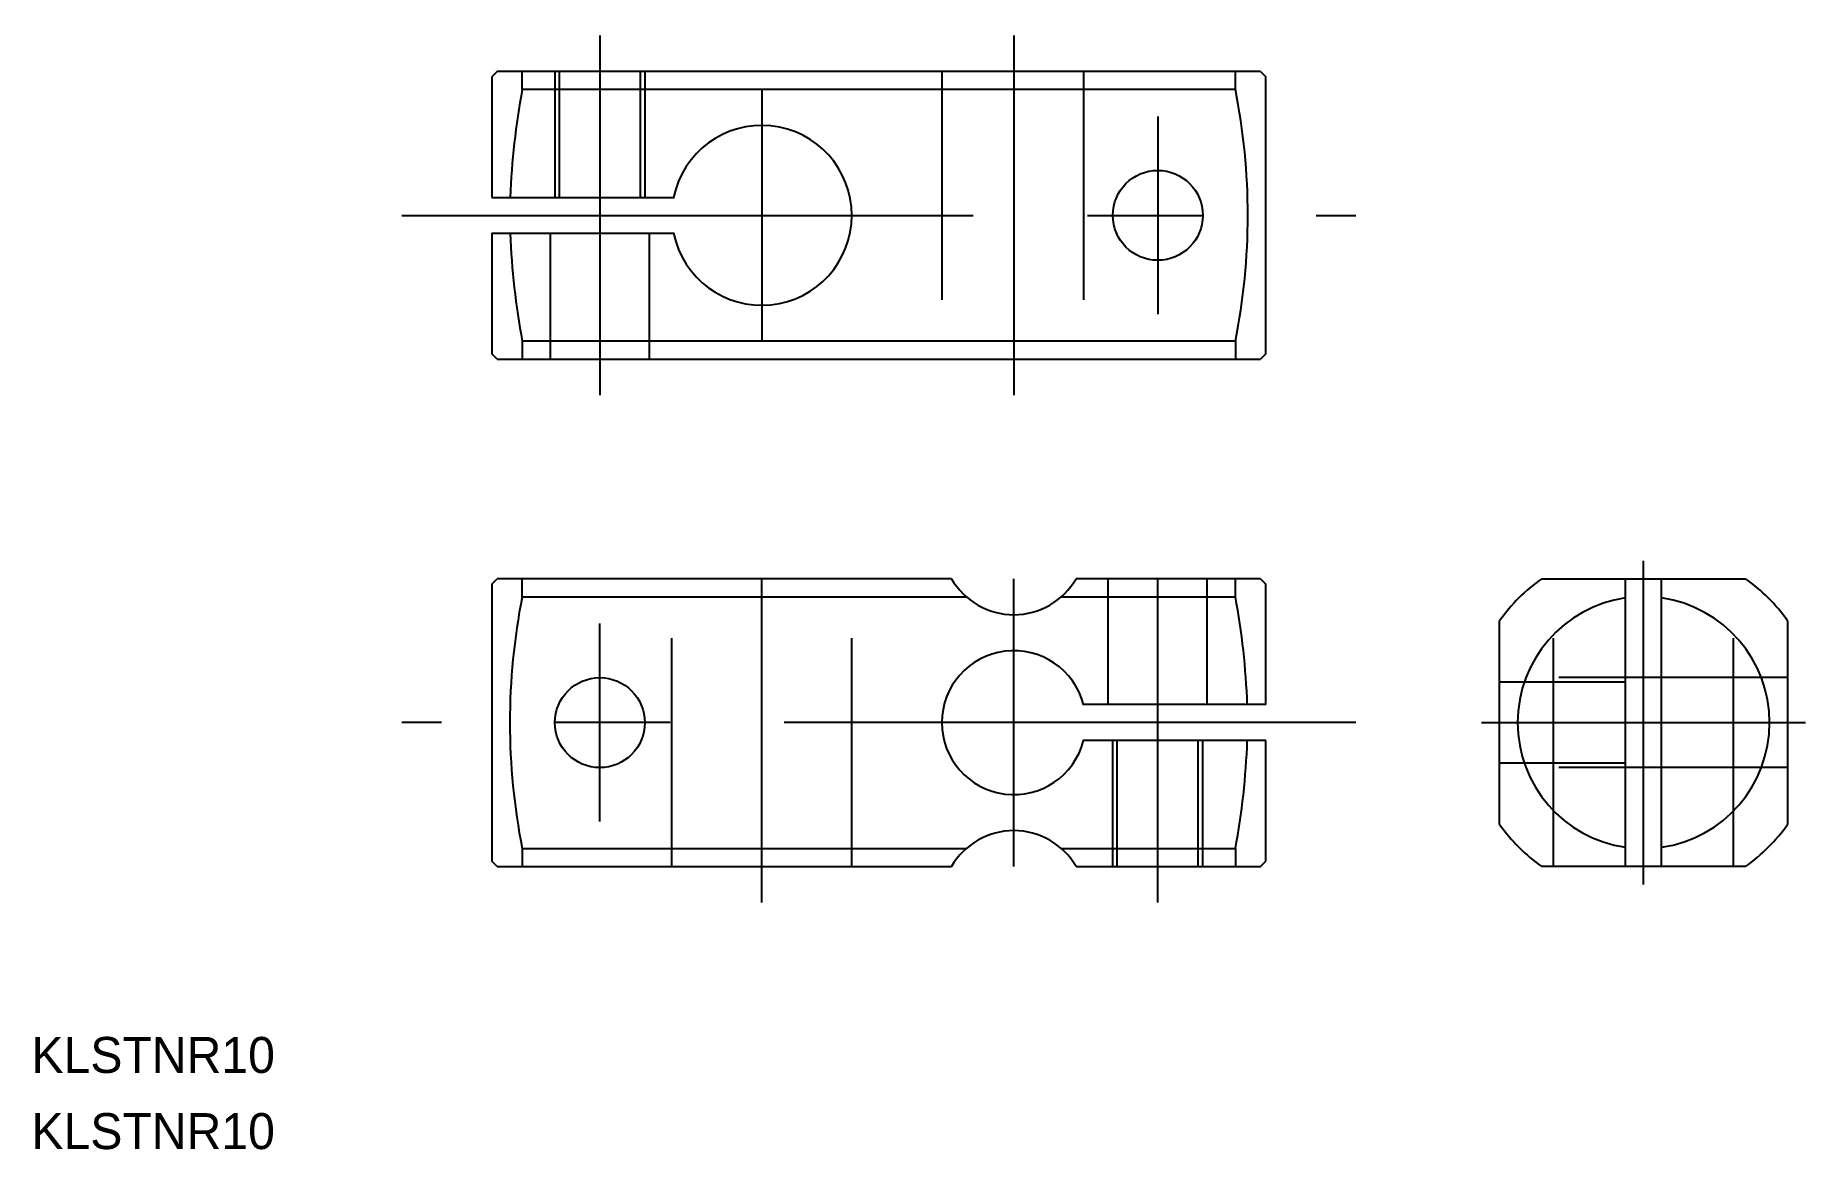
# Model space of a CAD drawing. Extents: x 421.5 to 519.9, y 468.2 to 530.1.
import ezdxf

# ---------------------------------------------------------------- set-up
doc = ezdxf.new("R2010")
doc.units = 0
doc.linetypes.add('CENTER', pattern=[50.8, 31.75, -6.35, 6.35, -6.35])
doc.linetypes.add('DASHED', pattern=[19.05, 12.7, -6.35])
doc.layers.get('0').update_dxf_attribs({"linetype": 'CONTINUOUS'})
doc.layers.add('CENTER', color=1, linetype='CENTER')

msp = doc.modelspace()

# ---------------------------------------------------------------- linework, layer by layer
at = {"color": 7, "linetype": 'CONTINUOUS'}
for p, q in [((447.179, 528.125), (446.879, 527.825)), ((446.879, 527.825), (446.879, 521.125)), ((489.579, 528.125), (447.179, 528.125)), ((448.568, 527.125), (448.568, 528.125)), ((488.191, 527.125), (488.191, 528.125)), ((489.579, 528.125), (489.879, 527.825)), ((489.879, 512.425), (489.879, 527.825)), ((488.191, 527.125), (448.568, 527.125)), ((446.879, 521.125), (457.006, 521.125)), ((446.879, 519.125), (457.006, 519.125)), ((446.879, 519.125), (446.879, 512.425)), ((447.179, 512.125), (446.879, 512.425)), ((448.568, 513.125), (448.568, 512.125)), ((488.191, 513.125), (448.568, 513.125)), ((488.191, 513.125), (488.191, 512.125)), ((489.879, 512.425), (489.579, 512.125)), ((447.179, 512.125), (489.579, 512.125)), ((446.879, 499.632), (447.179, 499.932)), ((446.879, 499.632), (446.879, 484.232)), ((472.415, 499.932), (447.179, 499.932)), ((448.568, 498.932), (448.568, 499.932)), ((489.579, 499.932), (479.343, 499.932)), ((488.191, 498.932), (488.191, 499.932)), ((489.579, 499.932), (489.879, 499.632)), ((489.879, 492.932), (489.879, 499.632)), ((505.208, 499.932), (516.529, 499.932)), ((509.868, 483.932), (509.868, 499.932)), ((511.868, 483.932), (511.868, 499.932)), ((448.568, 498.932), (473.233, 498.932)), ((478.525, 498.932), (488.191, 498.932)), ((502.868, 486.272), (502.868, 497.592)), ((518.868, 497.592), (518.868, 486.272)), ((489.879, 492.932), (479.707, 492.932)), ((489.879, 490.932), (479.707, 490.932)), ((489.879, 484.232), (489.879, 490.932)), ((448.568, 484.932), (473.233, 484.932)), ((448.568, 484.932), (448.568, 483.932)), ((478.525, 484.932), (488.191, 484.932)), ((488.191, 484.932), (488.191, 483.932)), ((447.179, 483.932), (446.879, 484.232)), ((447.179, 483.932), (472.415, 483.932)), ((479.343, 483.932), (489.579, 483.932)), ((489.579, 483.932), (489.879, 484.232)), ((516.529, 483.932), (505.208, 483.932))]:
    msp.add_line(p, q, dxfattribs=at)
at = {"color": 3, "linetype": 'DASHED'}
for p, q in [((450.379, 528.125), (450.379, 521.125)), ((450.629, 528.125), (450.629, 521.125)), ((455.129, 528.125), (455.129, 521.125)), ((455.379, 528.125), (455.379, 521.125)), ((471.879, 528.125), (471.879, 512.125)), ((479.752, 528.125), (479.752, 512.125)), ((450.129, 519.125), (450.129, 512.125)), ((455.629, 519.125), (455.629, 512.125)), ((456.879, 483.932), (456.879, 499.932)), ((466.879, 483.932), (466.879, 499.932)), ((481.129, 492.932), (481.129, 499.932)), ((486.629, 492.932), (486.629, 499.932)), ((505.868, 483.932), (505.868, 499.932)), ((515.868, 483.932), (515.868, 499.932)), ((518.868, 494.432), (502.868, 494.432)), ((509.868, 494.182), (502.868, 494.182)), ((481.379, 483.932), (481.379, 490.932)), ((481.629, 483.932), (481.629, 490.932)), ((486.129, 483.932), (486.129, 490.932)), ((486.379, 483.932), (486.379, 490.932)), ((509.868, 489.682), (502.868, 489.682)), ((518.868, 489.432), (502.868, 489.432))]:
    msp.add_line(p, q, dxfattribs=at)
at = {"color": 7, "linetype": 'CONTINUOUS'}
for centre in [(483.879, 520.125), (452.879, 491.932)]:
    msp.add_circle(centre, 2.5, dxfattribs=at)
for centre, radius, start, end in [((488.821, 519.651), 40.942, 169.4815, 177.93672), ((452.949, 520.125), 35.93, 348.76545, 11.23455), ((461.879, 520.125), 5, 191.53696, 168.46304), ((488.821, 520.599), 40.942, 182.06328, 190.5185), ((475.879, 501.932), 4, 210, 330), ((510.868, 491.932), 9.8, 125.28126, 144.71874), ((510.868, 491.932), 9.8, 35.28126, 54.71874), ((483.809, 491.932), 35.93, 168.76545, 191.23455), ((447.937, 491.458), 40.942, 2.06328, 10.5185), ((510.868, 491.932), 7, 98.21321, 261.78679), ((510.868, 491.932), 7, 278.21321, 81.78679), ((475.879, 491.932), 4, 14.47751, 345.52249), ((447.937, 492.406), 40.942, 349.4815, 357.93672), ((475.879, 481.932), 4, 30, 150), ((510.868, 491.932), 9.8, 215.28126, 234.71874), ((510.868, 491.932), 9.8, 305.28126, 324.71874)]:
    msp.add_arc(centre, radius, start, end, dxfattribs=at)
at = {"layer": 'CENTER', "color": 1, "linetype": 'CENTER'}
for p, q in [((452.879, 530.125), (452.879, 510.125)), ((475.879, 530.125), (475.879, 510.125)), ((461.879, 527.125), (461.879, 513.125)), ((483.879, 525.625), (483.879, 514.625)), ((441.879, 520.125), (494.879, 520.125)), ((510.868, 482.932), (510.868, 500.932)), ((461.879, 481.932), (461.879, 499.932)), ((475.879, 483.932), (475.879, 499.932)), ((483.879, 481.932), (483.879, 499.932)), ((452.879, 486.432), (452.879, 497.432)), ((494.879, 491.932), (441.879, 491.932)), ((501.868, 491.932), (519.868, 491.932))]:
    msp.add_line(p, q, dxfattribs=at)

# ---------------------------------------------------------------- texts
at = {"color": 7, "linetype": 'CONTINUOUS'}
for p in [(421.301, 472.465), (421.301, 468.231)]:
    msp.add_text('KLSTNR10', height=2, dxfattribs=at).set_placement(p)

doc.saveas('drawing.dxf')
